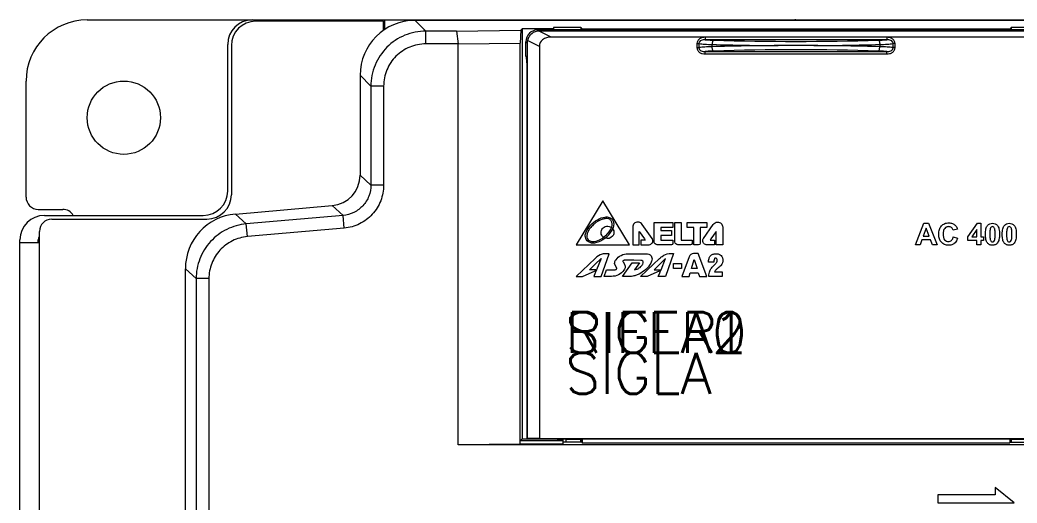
# Model space of a CAD drawing. Extents: x 0 to 94, y 0 to 195.
# Drawn here: x 1.5 to 62.7, y 165.8 to 195.4 of the extents above; entities that cross this region are included whole.
import ezdxf

# ---------------------------------------------------------------- set-up
doc = ezdxf.new("R2010")
doc.units = 0
doc.header["$LTSCALE"] = 4
doc.layers.get('0').update_dxf_attribs({"linetype": 'CONTINUOUS'})
doc.styles.get("Standard").update_dxf_attribs({"font": 'romans.shx'})

msp = doc.modelspace()

# ---------------------------------------------------------------- linework, layer by layer
at = {"color": 7, "linetype": 'Continuous'}
for p, q in [((5.663, 195.438), (91.913, 195.438)), ((23.839, 195.362), (16.012, 195.362)), ((23.839, 194.783), (23.839, 195.362)), ((23.914, 195.438), (23.914, 194.844)), ((26.447, 194.75), (25.785, 195.411)), ((91.888, 195.411), (25.785, 195.411)), ((26.447, 193.967), (26.447, 194.75)), ((28.322, 194.75), (26.447, 194.75)), ((28.322, 194.75), (32.269, 194.801)), ((28.322, 194.75), (28.436, 193.966)), ((32.269, 194.801), (32.235, 194.015)), ((32.269, 194.801), (32.357, 194.889)), ((32.357, 194.889), (32.357, 169.721)), ((34.258, 194.889), (32.357, 194.889)), ((33.416, 194.758), (33.337, 194.837)), ((64.988, 194.837), (33.337, 194.837)), ((34.139, 194.384), (33.392, 194.758)), ((64.909, 194.758), (33.416, 194.758)), ((34.275, 194.976), (34.258, 194.889)), ((34.258, 194.889), (34.258, 194.837)), ((34.275, 194.976), (34.275, 194.837)), ((35.966, 194.976), (34.275, 194.976)), ((35.966, 194.976), (35.966, 194.837)), ((35.966, 194.976), (36.017, 194.89)), ((36.017, 194.89), (62.308, 194.89)), ((62.359, 194.976), (62.308, 194.89)), ((62.359, 194.976), (62.359, 194.837)), ((64.05, 194.976), (62.359, 194.976)), ((28.436, 193.966), (32.235, 194.015)), ((32.235, 169.598), (32.235, 194.015)), ((32.587, 193.188), (32.587, 194.088)), ((32.667, 194.009), (32.587, 194.088)), ((32.667, 194.009), (32.667, 169.742)), ((33.416, 193.816), (32.687, 194.182)), ((64.186, 194.384), (34.139, 194.384)), ((43.083, 193.983), (43.083, 193.742)), ((43.083, 193.983), (43.205, 193.983)), ((43.205, 193.983), (43.205, 193.742)), ((43.591, 194.373), (43.591, 194.223)), ((54.734, 194.373), (43.591, 194.373)), ((54.734, 194.223), (43.591, 194.223)), ((54.734, 194.373), (54.734, 194.223)), ((55.12, 193.742), (55.12, 193.983)), ((55.242, 193.983), (55.12, 193.983)), ((55.242, 193.742), (55.242, 193.983)), ((14.288, 184.938), (14.288, 193.938)), ((14.512, 193.862), (14.512, 184.712)), ((28.436, 193.967), (26.447, 193.967)), ((28.436, 169.363), (28.436, 193.967)), ((33.416, 193.816), (33.416, 169.748)), ((43.083, 193.742), (43.205, 193.742)), ((43.591, 193.352), (43.591, 193.502)), ((43.591, 193.502), (54.734, 193.502)), ((44.022, 193.792), (44.022, 193.933)), ((50.251, 193.862), (48.073, 193.862)), ((54.303, 193.933), (54.303, 193.792)), ((54.734, 193.352), (54.734, 193.502)), ((55.242, 193.742), (55.12, 193.742)), ((32.627, 193.188), (32.587, 193.188)), ((32.637, 192.812), (32.637, 169.732)), ((43.591, 193.352), (54.734, 193.352)), ((1.913, 184.562), (1.913, 191.688)), ((22.414, 192.04), (22.414, 185.911)), ((23.075, 191.378), (22.414, 192.04)), ((23.075, 191.378), (23.075, 185.305)), ((23.858, 191.378), (23.075, 191.378)), ((23.858, 191.378), (23.858, 185.305)), ((22.414, 185.911), (23.075, 185.305)), ((23.858, 185.305), (23.075, 185.305)), ((37.316, 184.337), (35.666, 181.634)), ((38.951, 181.634), (37.316, 184.337)), ((2.663, 183.812), (4.163, 183.812)), ((14.767, 183.526), (20.704, 184.045)), ((20.704, 184.045), (21.365, 183.439)), ((3.038, 183.438), (12.788, 183.438)), ((3.488, 183.212), (13.012, 183.212)), ((15.428, 182.92), (14.767, 183.526)), ((21.365, 183.439), (15.428, 182.92)), ((21.433, 182.659), (21.365, 183.439)), ((40.452, 181.818), (40.452, 183)), ((40.452, 183), (41.615, 183)), ((41.615, 183), (41.615, 182.706)), ((41.726, 181.818), (41.726, 183)), ((41.726, 183), (42.124, 183)), ((42.124, 183), (42.124, 181.931)), ((42.478, 182.706), (42.478, 183)), ((42.478, 183), (43.692, 183)), ((43.692, 183), (43.692, 182.706)), ((2.738, 23.162), (2.738, 182.462)), ((15.496, 182.14), (15.428, 182.92)), ((21.433, 182.659), (15.496, 182.14)), ((39.142, 182.731), (39.142, 181.634)), ((39.548, 181.634), (39.548, 182.459)), ((39.548, 182.459), (39.862, 182.012)), ((40.33, 182.03), (39.725, 182.886)), ((40.862, 182.706), (40.862, 182.512)), ((41.615, 182.706), (40.862, 182.706)), ((40.862, 182.512), (41.515, 182.512)), ((41.515, 182.512), (41.515, 182.218)), ((42.884, 182.706), (42.478, 182.706)), ((42.884, 181.634), (42.884, 182.706)), ((43.287, 182.706), (43.287, 181.729)), ((43.692, 182.706), (43.287, 182.706)), ((43.482, 182.03), (44.087, 182.886)), ((44.26, 182.451), (43.947, 182.012)), ((44.26, 181.634), (44.26, 182.451)), ((44.666, 182.731), (44.666, 181.634)), ((56.496, 181.633), (57.01, 182.96)), ((57.15, 182.65), (56.972, 182.16)), ((57.01, 182.96), (57.293, 182.96)), ((57.334, 182.16), (57.15, 182.65)), ((57.293, 182.96), (57.825, 181.633)), ((59.074, 182.592), (58.809, 182.528)), ((59.719, 182.122), (60.293, 182.964)), ((60.26, 182.576), (59.956, 182.123)), ((60.26, 182.123), (60.26, 182.576)), ((60.293, 182.964), (60.506, 182.964)), ((60.506, 182.964), (60.506, 182.123)), ((1.538, 23.688), (1.538, 181.938)), ((1.538, 181.787), (2.738, 181.787)), ((2.663, 181.787), (2.663, 181.938)), ((2.738, 181.938), (2.663, 181.938)), ((39.647, 181.931), (39.647, 181.634)), ((39.917, 181.931), (39.647, 181.931)), ((39.862, 182.012), (39.917, 181.931)), ((40.862, 182.218), (40.862, 181.931)), ((41.515, 182.218), (40.862, 182.218)), ((40.862, 181.931), (41.615, 181.931)), ((41.615, 181.931), (41.615, 181.722)), ((42.124, 181.931), (42.784, 181.931)), ((42.784, 181.931), (42.784, 181.722)), ((43.947, 182.012), (43.891, 181.931)), ((43.891, 181.931), (44.161, 181.931)), ((44.161, 181.931), (44.161, 181.634)), ((56.89, 181.935), (56.78, 181.633)), ((57.422, 181.935), (56.89, 181.935)), ((56.972, 182.16), (57.334, 182.16)), ((57.536, 181.633), (57.422, 181.935)), ((58.818, 182.123), (59.078, 182.042)), ((59.719, 181.9), (59.719, 182.122)), ((60.26, 181.9), (59.719, 181.9)), ((59.956, 182.123), (60.26, 182.123)), ((60.26, 181.633), (60.26, 181.9)), ((60.506, 182.123), (60.672, 182.123)), ((60.506, 181.9), (60.506, 181.633)), ((60.672, 181.9), (60.506, 181.9)), ((60.672, 182.123), (60.672, 181.9)), ((35.666, 181.634), (38.951, 181.634)), ((39.142, 181.634), (39.548, 181.634)), ((39.647, 181.634), (40.109, 181.634)), ((41.523, 181.634), (40.644, 181.634)), ((42.689, 181.634), (41.917, 181.634)), ((43.187, 181.634), (42.884, 181.634)), ((44.161, 181.634), (43.699, 181.634)), ((44.666, 181.634), (44.26, 181.634)), ((56.78, 181.633), (56.496, 181.633)), ((57.825, 181.633), (57.536, 181.633)), ((60.506, 181.633), (60.26, 181.633)), ((36.831, 180.794), (35.666, 179.692)), ((36.846, 180.447), (37.198, 180.788)), ((37.198, 180.788), (36.929, 180.108)), ((37.201, 179.692), (37.698, 181.092)), ((37.698, 181.092), (37.41, 181.092)), ((38.521, 179.696), (39.112, 180.541)), ((38.552, 180.596), (38.633, 180.447)), ((39.218, 180.692), (38.645, 180.692)), ((38.849, 181.089), (39.902, 181.089)), ((39.112, 180.541), (39.558, 180.541)), ((39.216, 180.691), (39.218, 180.692)), ((39.64, 180.676), (39.216, 180.691)), ((39.558, 180.541), (39.258, 180.111)), ((39.631, 179.694), (40.791, 180.795)), ((39.655, 180.674), (39.64, 180.676)), ((41.155, 180.788), (40.805, 180.448)), ((40.887, 180.11), (41.155, 180.788)), ((41.653, 181.094), (41.155, 179.694)), ((41.37, 181.094), (41.653, 181.094)), ((42.615, 180.908), (42.162, 179.692)), ((42.752, 180.186), (42.924, 180.732)), ((43.16, 181.094), (42.883, 181.094)), ((42.924, 180.732), (43.096, 180.186)), ((43.686, 179.692), (43.16, 181.094)), ((44.125, 180.569), (43.795, 180.569)), ((44.129, 180.647), (44.125, 180.569)), ((11.689, 25.458), (11.689, 180.167)), ((12.35, 179.561), (11.689, 180.167)), ((36.059, 179.692), (36.846, 180.043)), ((36.493, 180.107), (36.846, 180.447)), ((36.846, 180.108), (36.493, 180.107)), ((36.846, 179.916), (36.75, 179.69)), ((36.929, 180.108), (36.846, 180.108)), ((36.846, 180.043), (36.911, 180.071)), ((36.911, 180.071), (36.846, 179.916)), ((37.392, 179.696), (37.542, 180.107)), ((37.542, 180.107), (38.044, 180.105)), ((38.165, 180.208), (38.046, 180.431)), ((40.805, 180.045), (40.022, 179.694)), ((40.805, 180.448), (40.453, 180.11)), ((40.453, 180.11), (40.887, 180.11)), ((40.707, 179.694), (40.805, 179.922)), ((40.868, 180.073), (40.805, 180.045)), ((40.805, 179.922), (40.868, 180.073)), ((41.651, 180.186), (41.651, 180.495)), ((41.651, 180.495), (42.138, 180.495)), ((42.138, 180.186), (41.651, 180.186)), ((42.138, 180.495), (42.138, 180.186)), ((42.603, 179.692), (42.679, 179.923)), ((42.679, 179.923), (43.168, 179.923)), ((43.096, 180.186), (42.752, 180.186)), ((43.168, 179.923), (43.244, 179.692)), ((44.169, 179.971), (44.628, 179.971)), ((44.628, 179.971), (44.628, 179.692)), ((12.35, 179.561), (12.35, 151.838)), ((13.133, 179.561), (12.35, 179.561)), ((13.133, 179.561), (13.133, 151.861)), ((35.666, 179.692), (36.059, 179.692)), ((36.75, 179.69), (36.846, 179.692)), ((36.846, 179.692), (37.201, 179.692)), ((37.834, 179.696), (37.392, 179.696)), ((38.907, 179.696), (38.521, 179.696)), ((40.022, 179.694), (39.631, 179.694)), ((41.155, 179.694), (40.707, 179.694)), ((42.162, 179.692), (42.603, 179.692)), ((43.244, 179.692), (43.686, 179.692)), ((44.628, 179.692), (43.817, 179.692)), ((32.357, 169.721), (32.235, 169.598)), ((32.238, 169.412), (32.235, 169.598)), ((34.875, 169.598), (32.238, 169.598)), ((32.357, 169.721), (34.312, 169.721)), ((32.637, 169.732), (32.667, 169.742)), ((32.637, 169.732), (34.312, 169.732)), ((33.416, 169.748), (32.667, 169.742)), ((33.416, 169.748), (64.909, 169.748)), ((34.312, 169.719), (34.312, 169.732)), ((35.062, 169.719), (34.312, 169.719)), ((34.875, 169.412), (34.875, 169.719)), ((35.994, 169.535), (34.875, 169.535)), ((35.062, 169.535), (35.062, 169.712)), ((35.062, 169.712), (35.943, 169.712)), ((35.943, 169.712), (35.962, 169.732)), ((35.943, 169.712), (35.943, 169.535)), ((35.962, 169.732), (62.363, 169.732)), ((36, 169.564), (35.994, 169.535)), ((36, 169.732), (36, 169.564)), ((36, 169.564), (36.046, 169.487)), ((36.046, 169.732), (36.046, 169.487)), ((62.279, 169.732), (62.279, 169.487)), ((62.325, 169.564), (62.279, 169.487)), ((62.325, 169.732), (62.325, 169.564)), ((62.331, 169.535), (62.325, 169.564)), ((62.331, 169.535), (63.45, 169.535)), ((62.382, 169.712), (62.363, 169.732)), ((62.382, 169.535), (62.382, 169.712)), ((62.382, 169.712), (63.262, 169.712)), ((32.238, 169.412), (28.436, 169.363)), ((69.934, 169.363), (28.436, 169.363)), ((34.875, 169.412), (32.238, 169.412)), ((36.046, 169.487), (62.279, 169.487)), ((61.384, 166.743), (61.384, 166.301)), ((62.558, 165.807), (61.384, 166.743)), ((57.862, 166.301), (57.862, 165.807)), ((61.384, 166.301), (57.862, 166.301)), ((57.862, 165.807), (62.558, 165.807))]:
    msp.add_line(p, q, dxfattribs=at)
msp.add_circle((7.913, 189.438), 2.25, dxfattribs=at)
for centre, radius, start, end in [((5.663, 191.688), 3.75, 90, 180), ((15.788, 193.938), 1.5, 90, 180), ((16.012, 193.862), 1.5, 90, 180), ((49.087, 194.237), 1.2, 83.35073, 90), ((49.163, 368.618), 174.497, 268.33515, 271.66485), ((49.058, 367.103), 173.243, 268.33423, 269.6745), ((49.112, 17.466), 176.399, 90.3375, 91.65377), ((49.163, 19.107), 174.497, 88.33515, 91.66485), ((49.213, 370.258), 176.398, 270.33749, 271.65378), ((49.267, 20.623), 173.242, 88.33423, 89.6745), ((12.788, 184.938), 1.5, 270, 0), ((2.663, 184.562), 0.75, 180, 270), ((13.012, 184.712), 1.5, 270, 0), ((4.163, 183.062), 0.75, 30.59889, 90), ((3.038, 181.938), 1.5, 90, 180), ((3.488, 182.462), 0.75, 90, 180), ((3.038, 181.938), 0.375, 144.71938, 180), ((52.454, 171.973), 11.827, 133.98889, 135.08998)]:
    msp.add_arc(centre, radius, start, end, dxfattribs=at)
for centre, major_axis, ratio, start_param, end_param in [((25.792, 192.033), (2.391, -2.391), 0.998099, 2.357146, 3.926039), ((33.338, 194.087), (0.531, -0.531), 0.999315, 2.356537, 3.926648), ((33.457, 193.968), (-0.318, 0.733), 0.928326, -0.382645, -0.349644), ((36.017, 194.665), (0, 0.225), 0.026186, -0.671437, -0.043633), ((62.308, 194.665), (0, 0.225), 0.026186, 0.043633, 0.671437), ((33.436, 193.989), (0.711, -0.306), 0.963653, -2.982367, -2.749065), ((34.491, 193.54), (-1.021, 0.511), 0.656782, -0.919163, 0.317879), ((32.627, 192.812), (0, 0.375), 0.026186, -1.570796, 0), ((20.537, 185.915), (1.385, -1.269), 0.998251, -0.740893, 0.740893), ((15.067, 180.161), (2.493, -2.284), 0.998251, 2.4007, 3.882486), ((34.669, 169.722), (0.206, 0), 0.043661, -2.431923, -0.620229)]:
    msp.add_ellipse(centre, major_axis=major_axis, ratio=ratio, start_param=start_param, end_param=end_param, dxfattribs=at)
for points, knots in [([(26.447, 194.75), (26.008, 194.75), (25.122, 194.574), (24.001, 193.824), (23.251, 192.703), (23.075, 191.817), (23.075, 191.378)], [0, 0, 0, 0, 0.249999, 0.5, 0.75, 1, 1, 1, 1]), ([(33.392, 194.758), (33.311, 194.755), (33.149, 194.722), (32.935, 194.598), (32.771, 194.412), (32.707, 194.26), (32.687, 194.182)], [0, 0, 0, 0, 0.249743, 0.499909, 0.751366, 1, 1, 1, 1]), ([(43.591, 194.373), (43.532, 194.373), (43.413, 194.361), (43.245, 194.292), (43.116, 194.162), (43.083, 194.042), (43.083, 193.983)], [0, 0, 0, 0, 0.250845, 0.501278, 0.750943, 1, 1, 1, 1]), ([(43.591, 194.223), (43.549, 194.224), (43.465, 194.221), (43.342, 194.189), (43.252, 194.124), (43.211, 194.048), (43.205, 194.004), (43.205, 193.983)], [0, 0, 0, 0, 0.24803, 0.496914, 0.746675, 0.873244, 1, 1, 1, 1]), ([(43.205, 193.983), (43.324, 193.968), (43.596, 193.947), (43.869, 193.937), (44.022, 193.933)], [0, 0, 0, 0, 0.439939, 1, 1, 1, 1]), ([(43.591, 194.223), (43.629, 194.22), (43.796, 194.206), (43.963, 194.198), (44.093, 194.194)], [0, 0, 0, 0, 0.223912, 1, 1, 1, 1]), ([(44.093, 194.194), (44.088, 194.192), (44.078, 194.184), (44.059, 194.156), (44.041, 194.102), (44.027, 194.024), (44.022, 193.964), (44.022, 193.933)], [0, 0, 0, 0, 0.057532, 0.135853, 0.360121, 0.659638, 1, 1, 1, 1]), ([(54.232, 194.194), (54.278, 194.195), (54.445, 194.201), (54.612, 194.212), (54.734, 194.223)], [0, 0, 0, 0, 0.272744, 1, 1, 1, 1]), ([(54.232, 194.194), (54.237, 194.192), (54.247, 194.184), (54.266, 194.156), (54.284, 194.102), (54.298, 194.024), (54.303, 193.964), (54.303, 193.933)], [0, 0, 0, 0, 0.057534, 0.135858, 0.36013, 0.659645, 1, 1, 1, 1]), ([(54.303, 193.933), (54.456, 193.937), (54.729, 193.947), (55.001, 193.968), (55.12, 193.983)], [0, 0, 0, 0, 0.560061, 1, 1, 1, 1]), ([(55.242, 193.983), (55.242, 194.042), (55.209, 194.162), (55.08, 194.292), (54.912, 194.361), (54.793, 194.373), (54.734, 194.373)], [0, 0, 0, 0, 0.249066, 0.498736, 0.749165, 1, 1, 1, 1]), ([(55.12, 193.983), (55.12, 194.004), (55.114, 194.048), (55.073, 194.124), (54.983, 194.189), (54.86, 194.221), (54.776, 194.224), (54.734, 194.223)], [0, 0, 0, 0, 0.126761, 0.253337, 0.503099, 0.751978, 1, 1, 1, 1]), ([(26.447, 193.967), (26.11, 193.967), (25.429, 193.832), (24.568, 193.257), (23.992, 192.396), (23.858, 191.715), (23.858, 191.378)], [0, 0, 0, 0, 0.249995, 0.499993, 0.749993, 1, 1, 1, 1]), ([(43.083, 193.742), (43.083, 193.683), (43.116, 193.563), (43.245, 193.433), (43.413, 193.364), (43.532, 193.352), (43.591, 193.352)], [0, 0, 0, 0, 0.249066, 0.498736, 0.749165, 1, 1, 1, 1]), ([(44.022, 193.792), (43.869, 193.788), (43.596, 193.778), (43.324, 193.757), (43.205, 193.742)], [0, 0, 0, 0, 0.560061, 1, 1, 1, 1]), ([(43.205, 193.742), (43.205, 193.721), (43.211, 193.677), (43.252, 193.601), (43.342, 193.536), (43.465, 193.504), (43.549, 193.501), (43.591, 193.502)], [0, 0, 0, 0, 0.126761, 0.253337, 0.503099, 0.751978, 1, 1, 1, 1]), ([(44.093, 193.531), (44.047, 193.53), (43.88, 193.524), (43.713, 193.513), (43.591, 193.502)], [0, 0, 0, 0, 0.272744, 1, 1, 1, 1]), ([(44.093, 193.531), (44.088, 193.533), (44.078, 193.541), (44.059, 193.569), (44.041, 193.623), (44.027, 193.701), (44.022, 193.761), (44.022, 193.792)], [0, 0, 0, 0, 0.057534, 0.135858, 0.36013, 0.659645, 1, 1, 1, 1]), ([(54.232, 193.531), (54.237, 193.533), (54.247, 193.541), (54.266, 193.569), (54.284, 193.623), (54.298, 193.701), (54.303, 193.761), (54.303, 193.792)], [0, 0, 0, 0, 0.057532, 0.135853, 0.360122, 0.659638, 1, 1, 1, 1]), ([(54.734, 193.502), (54.696, 193.505), (54.529, 193.519), (54.362, 193.527), (54.232, 193.531)], [0, 0, 0, 0, 0.223912, 1, 1, 1, 1]), ([(55.12, 193.742), (55.001, 193.757), (54.729, 193.778), (54.456, 193.788), (54.303, 193.792)], [0, 0, 0, 0, 0.439939, 1, 1, 1, 1]), ([(54.734, 193.502), (54.776, 193.501), (54.86, 193.504), (54.983, 193.536), (55.073, 193.601), (55.114, 193.677), (55.12, 193.721), (55.12, 193.742)], [0, 0, 0, 0, 0.24803, 0.496914, 0.746675, 0.873244, 1, 1, 1, 1]), ([(54.734, 193.352), (54.793, 193.352), (54.912, 193.364), (55.08, 193.433), (55.209, 193.563), (55.242, 193.683), (55.242, 193.742)], [0, 0, 0, 0, 0.250845, 0.501278, 0.750943, 1, 1, 1, 1]), ([(23.075, 185.305), (23.075, 185.075), (22.989, 184.61), (22.616, 184.01), (22.051, 183.586), (21.595, 183.459), (21.365, 183.439)], [0, 0, 0, 0, 0.25, 0.500005, 0.750009, 1, 1, 1, 1]), ([(23.858, 185.305), (23.857, 184.979), (23.735, 184.319), (23.206, 183.469), (22.405, 182.868), (21.759, 182.688), (21.433, 182.659)], [0, 0, 0, 0, 0.250005, 0.500007, 0.750003, 1, 1, 1, 1]), ([(36.234, 182.253), (36.268, 182.473), (36.512, 182.832), (36.822, 183.091), (36.98, 183.18)], [0, 0, 0, 0, 0.551677, 1, 1, 1, 1]), ([(37.282, 183.201), (37.094, 183.146), (36.84, 182.981), (36.63, 182.777), (36.57, 182.702)], [0, 0, 0, 0, 0.671641, 1, 1, 1, 1]), ([(36.98, 183.18), (37.127, 183.261), (37.366, 183.356), (37.705, 183.344), (37.847, 183.242), (37.895, 183.177)], [0, 0, 0, 0, 0.508767, 0.754576, 1, 1, 1, 1]), ([(37.818, 183.113), (37.783, 183.165), (37.675, 183.242), (37.479, 183.252), (37.349, 183.227), (37.282, 183.201)], [0, 0, 0, 0, 0.322762, 0.630156, 1, 1, 1, 1]), ([(37.84, 182.695), (37.845, 182.708), (37.89, 182.84), (37.886, 183.006), (37.818, 183.113)], [0, 0, 0, 0, 0.096631, 1, 1, 1, 1]), ([(37.895, 183.177), (37.97, 183.078), (37.996, 182.864), (37.945, 182.681), (37.917, 182.621)], [0, 0, 0, 0, 0.651348, 1, 1, 1, 1]), ([(39.725, 182.886), (39.697, 182.929), (39.637, 182.985), (39.538, 183.025), (39.442, 183.037), (39.333, 183.016), (39.196, 182.93), (39.142, 182.808), (39.142, 182.731)], [0, 0, 0, 0, 0.193898, 0.294997, 0.400176, 0.557323, 0.707276, 1, 1, 1, 1]), ([(44.087, 182.886), (44.115, 182.929), (44.175, 182.984), (44.272, 183.024), (44.367, 183.037), (44.476, 183.016), (44.612, 182.93), (44.666, 182.808), (44.666, 182.731)], [0, 0, 0, 0, 0.194518, 0.294906, 0.397819, 0.555588, 0.706088, 1, 1, 1, 1]), ([(58.092, 182.798), (58.147, 182.856), (58.25, 182.929), (58.411, 182.974), (58.536, 182.984), (58.656, 182.975), (58.796, 182.94), (58.888, 182.884), (58.938, 182.837)], [0, 0, 0, 0, 0.259532, 0.393178, 0.536637, 0.662055, 0.778482, 1, 1, 1, 1]), ([(15.428, 182.92), (15.015, 182.883), (14.195, 182.655), (13.179, 181.891), (12.507, 180.812), (12.35, 179.975), (12.35, 179.561)], [0, 0, 0, 0, 0.250011, 0.500001, 0.74999, 1, 1, 1, 1]), ([(36.57, 182.702), (36.443, 182.558), (36.288, 182.32), (36.336, 182.046), (36.375, 181.994)], [0, 0, 0, 0, 0.748654, 1, 1, 1, 1]), ([(37.353, 182.094), (37.272, 182.163), (37.155, 182.356), (37.265, 182.656), (37.536, 182.817), (37.752, 182.756), (37.84, 182.695)], [0, 0, 0, 0, 0.267373, 0.49717, 0.73173, 1, 1, 1, 1]), ([(37.84, 182.695), (37.819, 182.648), (37.691, 182.422), (37.518, 182.219), (37.353, 182.094)], [0, 0, 0, 0, 0.199523, 1, 1, 1, 1]), ([(37.917, 182.621), (37.967, 182.55), (38.024, 182.38), (37.894, 182.062), (37.597, 181.988), (37.449, 182.041)], [0, 0, 0, 0, 0.270402, 0.510849, 1, 1, 1, 1]), ([(37.449, 182.041), (37.465, 182.052), (37.661, 182.207), (37.82, 182.413), (37.917, 182.621)], [0, 0, 0, 0, 0.080329, 1, 1, 1, 1]), ([(37.917, 182.621), (37.915, 182.624), (37.893, 182.652), (37.867, 182.678), (37.84, 182.695)], [0, 0, 0, 0, 0.089715, 1, 1, 1, 1]), ([(58.879, 181.717), (58.832, 181.681), (58.748, 181.64), (58.626, 181.614), (58.518, 181.608), (58.401, 181.617), (58.284, 181.651), (58.179, 181.709), (58.087, 181.788), (58.012, 181.888), (57.958, 182.005), (57.927, 182.139), (57.917, 182.286), (57.927, 182.435), (57.966, 182.616), (58.034, 182.736), (58.092, 182.798)], [0, 0, 0, 0, 0.090866, 0.139711, 0.192396, 0.257655, 0.3191, 0.3794, 0.441371, 0.504865, 0.570001, 0.63958, 0.715908, 0.796372, 0.869051, 1, 1, 1, 1]), ([(58.288, 182.646), (58.254, 182.607), (58.219, 182.527), (58.198, 182.409), (58.194, 182.301), (58.198, 182.192), (58.218, 182.069), (58.252, 181.986), (58.286, 181.946)], [0, 0, 0, 0, 0.210669, 0.340321, 0.490291, 0.648982, 0.784889, 1, 1, 1, 1]), ([(58.711, 182.691), (58.686, 182.711), (58.627, 182.743), (58.538, 182.754), (58.459, 182.747), (58.372, 182.721), (58.317, 182.679), (58.288, 182.646)], [0, 0, 0, 0, 0.203289, 0.419148, 0.571821, 0.715151, 1, 1, 1, 1]), ([(58.938, 182.837), (58.987, 182.79), (59.037, 182.706), (59.067, 182.618), (59.074, 182.592)], [0, 0, 0, 0, 0.718164, 1, 1, 1, 1]), ([(60.909, 181.757), (60.887, 181.784), (60.85, 181.851), (60.815, 181.972), (60.798, 182.09), (60.791, 182.199), (60.789, 182.288), (60.791, 182.377), (60.799, 182.485), (60.817, 182.605), (60.857, 182.729), (60.898, 182.799), (60.921, 182.828)], [0, 0, 0, 0, 0.092339, 0.203264, 0.336653, 0.412533, 0.494779, 0.575779, 0.651067, 0.785389, 0.900356, 1, 1, 1, 1]), ([(61.085, 182.618), (61.073, 182.575), (61.065, 182.5), (61.059, 182.389), (61.058, 182.286), (61.059, 182.184), (61.064, 182.077), (61.071, 182.005), (61.082, 181.965)], [0, 0, 0, 0, 0.203999, 0.343612, 0.508714, 0.672854, 0.809259, 1, 1, 1, 1]), ([(61.362, 182.607), (61.358, 182.621), (61.346, 182.662), (61.326, 182.705), (61.303, 182.724)], [0, 0, 0, 0, 0.318755, 1, 1, 1, 1]), ([(61.359, 181.954), (61.371, 181.997), (61.379, 182.072), (61.384, 182.183), (61.386, 182.286), (61.385, 182.388), (61.379, 182.495), (61.373, 182.567), (61.362, 182.607)], [0, 0, 0, 0, 0.203243, 0.342869, 0.508247, 0.672511, 0.809054, 1, 1, 1, 1]), ([(61.524, 182.827), (61.547, 182.798), (61.587, 182.728), (61.627, 182.603), (61.645, 182.483), (61.653, 182.375), (61.655, 182.286), (61.653, 182.197), (61.645, 182.089), (61.626, 181.968), (61.587, 181.843), (61.546, 181.773), (61.523, 181.744)], [0, 0, 0, 0, 0.097761, 0.211194, 0.344266, 0.419, 0.499474, 0.579848, 0.654539, 0.78772, 0.901549, 1, 1, 1, 1]), ([(61.939, 181.757), (61.917, 181.784), (61.88, 181.851), (61.845, 181.972), (61.828, 182.09), (61.821, 182.199), (61.819, 182.288), (61.821, 182.377), (61.829, 182.485), (61.848, 182.605), (61.887, 182.729), (61.928, 182.799), (61.951, 182.828)], [0, 0, 0, 0, 0.092326, 0.203233, 0.336618, 0.4125, 0.494751, 0.575755, 0.651047, 0.785377, 0.900351, 1, 1, 1, 1]), ([(62.115, 182.618), (62.103, 182.575), (62.095, 182.5), (62.089, 182.389), (62.088, 182.286), (62.089, 182.184), (62.095, 182.077), (62.101, 182.005), (62.112, 181.965)], [0, 0, 0, 0, 0.204027, 0.343641, 0.508748, 0.672893, 0.8093, 1, 1, 1, 1]), ([(62.252, 182.753), (62.223, 182.753), (62.151, 182.728), (62.125, 182.657), (62.115, 182.618)], [0, 0, 0, 0, 0.421203, 1, 1, 1, 1]), ([(62.392, 182.607), (62.388, 182.621), (62.376, 182.662), (62.356, 182.705), (62.333, 182.724)], [0, 0, 0, 0, 0.318747, 1, 1, 1, 1]), ([(62.389, 181.954), (62.401, 181.997), (62.409, 182.072), (62.415, 182.183), (62.416, 182.286), (62.415, 182.388), (62.41, 182.495), (62.403, 182.567), (62.392, 182.607)], [0, 0, 0, 0, 0.203265, 0.342892, 0.508265, 0.672523, 0.809061, 1, 1, 1, 1]), ([(62.554, 182.827), (62.577, 182.798), (62.618, 182.728), (62.657, 182.603), (62.675, 182.483), (62.683, 182.375), (62.685, 182.286), (62.683, 182.197), (62.675, 182.089), (62.657, 181.968), (62.617, 181.843), (62.576, 181.773), (62.553, 181.744)], [0, 0, 0, 0, 0.097756, 0.211182, 0.344246, 0.418976, 0.499446, 0.579814, 0.654503, 0.78769, 0.901536, 1, 1, 1, 1]), ([(15.496, 182.14), (15.179, 182.112), (14.549, 181.937), (13.769, 181.35), (13.253, 180.522), (13.133, 179.879), (13.133, 179.561)], [0, 0, 0, 0, 0.250018, 0.500001, 0.749984, 1, 1, 1, 1]), ([(36.618, 181.743), (36.49, 181.768), (36.254, 181.898), (36.221, 182.153), (36.234, 182.253)], [0, 0, 0, 0, 0.563637, 1, 1, 1, 1]), ([(36.375, 181.994), (36.423, 181.932), (36.555, 181.833), (36.863, 181.824), (37.069, 181.917), (37.194, 181.991)], [0, 0, 0, 0, 0.26498, 0.513246, 1, 1, 1, 1]), ([(37.449, 182.041), (37.273, 181.906), (37, 181.762), (36.694, 181.727), (36.618, 181.743)], [0, 0, 0, 0, 0.740445, 1, 1, 1, 1]), ([(37.194, 181.991), (37.217, 182.004), (37.272, 182.037), (37.325, 182.071), (37.353, 182.094)], [0, 0, 0, 0, 0.429503, 1, 1, 1, 1]), ([(37.353, 182.094), (37.364, 182.085), (37.395, 182.065), (37.428, 182.048), (37.449, 182.041)], [0, 0, 0, 0, 0.383966, 1, 1, 1, 1]), ([(40.109, 181.634), (40.177, 181.634), (40.282, 181.674), (40.36, 181.785), (40.381, 181.878), (40.366, 181.962), (40.343, 182.008), (40.33, 182.03)], [0, 0, 0, 0, 0.365484, 0.542731, 0.723055, 0.863331, 1, 1, 1, 1]), ([(41.917, 181.634), (41.868, 181.634), (41.767, 181.67), (41.726, 181.771), (41.726, 181.818)], [0, 0, 0, 0, 0.506985, 1, 1, 1, 1]), ([(43.699, 181.634), (43.633, 181.634), (43.529, 181.675), (43.452, 181.785), (43.432, 181.878), (43.445, 181.962), (43.468, 182.009), (43.482, 182.03)], [0, 0, 0, 0, 0.3618, 0.539583, 0.7208, 0.861409, 1, 1, 1, 1]), ([(58.707, 181.908), (58.75, 181.946), (58.791, 182.022), (58.812, 182.1), (58.818, 182.123)], [0, 0, 0, 0, 0.707943, 1, 1, 1, 1]), ([(59.078, 182.042), (59.069, 182.007), (59.028, 181.886), (58.952, 181.773), (58.879, 181.717)], [0, 0, 0, 0, 0.281103, 1, 1, 1, 1]), ([(61.523, 181.744), (61.489, 181.701), (61.421, 181.647), (61.311, 181.613), (61.222, 181.605), (61.131, 181.614), (61.016, 181.651), (60.946, 181.711), (60.909, 181.757)], [0, 0, 0, 0, 0.23578, 0.356911, 0.488236, 0.621115, 0.746383, 1, 1, 1, 1]), ([(61.082, 181.965), (61.086, 181.951), (61.098, 181.91), (61.118, 181.867), (61.141, 181.848)], [0, 0, 0, 0, 0.319645, 1, 1, 1, 1]), ([(61.141, 181.848), (61.163, 181.83), (61.222, 181.808), (61.281, 181.83), (61.304, 181.849)], [0, 0, 0, 0, 0.498215, 1, 1, 1, 1]), ([(62.553, 181.744), (62.519, 181.701), (62.451, 181.647), (62.342, 181.613), (62.252, 181.605), (62.161, 181.614), (62.046, 181.651), (61.976, 181.711), (61.939, 181.757)], [0, 0, 0, 0, 0.235641, 0.356655, 0.487926, 0.620815, 0.746125, 1, 1, 1, 1]), ([(62.112, 181.965), (62.116, 181.951), (62.128, 181.91), (62.148, 181.867), (62.171, 181.848)], [0, 0, 0, 0, 0.319636, 1, 1, 1, 1]), ([(62.171, 181.848), (62.193, 181.83), (62.238, 181.814), (62.296, 181.824), (62.358, 181.859), (62.379, 181.916), (62.389, 181.954)], [0, 0, 0, 0, 0.293506, 0.442909, 0.593789, 1, 1, 1, 1]), ([(37.41, 181.092), (37.361, 181.091), (37.145, 181.063), (36.966, 180.92), (36.846, 180.807)], [0, 0, 0, 0, 0.229595, 1, 1, 1, 1]), ([(38.046, 180.431), (38.027, 180.469), (38.028, 180.583), (38.082, 180.674), (38.118, 180.723)], [0, 0, 0, 0, 0.412819, 1, 1, 1, 1]), ([(39.794, 180.594), (39.784, 180.63), (39.728, 180.668), (39.673, 180.673), (39.655, 180.674)], [0, 0, 0, 0, 0.677152, 1, 1, 1, 1]), ([(39.728, 180.394), (39.742, 180.413), (39.779, 180.471), (39.807, 180.547), (39.794, 180.594)], [0, 0, 0, 0, 0.327355, 1, 1, 1, 1]), ([(39.902, 181.089), (39.925, 181.089), (40.004, 181.087), (40.084, 181.074), (40.138, 181.055)], [0, 0, 0, 0, 0.287229, 1, 1, 1, 1]), ([(40.323, 180.704), (40.318, 180.679), (40.29, 180.567), (40.232, 180.464), (40.181, 180.39)], [0, 0, 0, 0, 0.220468, 1, 1, 1, 1]), ([(40.805, 180.807), (40.85, 180.85), (41.008, 180.991), (41.218, 181.088), (41.37, 181.094)], [0, 0, 0, 0, 0.290191, 1, 1, 1, 1]), ([(42.883, 181.094), (42.826, 181.094), (42.709, 181.058), (42.635, 180.961), (42.615, 180.908)], [0, 0, 0, 0, 0.499568, 1, 1, 1, 1]), ([(43.795, 180.569), (43.796, 180.646), (43.81, 180.785), (43.897, 180.967), (44.025, 181.056), (44.145, 181.086), (44.243, 181.093), (44.34, 181.087), (44.453, 181.06), (44.526, 181.016), (44.563, 180.977)], [0, 0, 0, 0, 0.20437, 0.367649, 0.518819, 0.601573, 0.693676, 0.780742, 0.858985, 1, 1, 1, 1]), ([(44.323, 180.676), (44.323, 180.714), (44.32, 180.77), (44.272, 180.818), (44.229, 180.826), (44.185, 180.819), (44.134, 180.758), (44.133, 180.693), (44.129, 180.647)], [0, 0, 0, 0, 0.269119, 0.365221, 0.465789, 0.568883, 0.669171, 1, 1, 1, 1]), ([(44.563, 180.977), (44.599, 180.941), (44.642, 180.871), (44.667, 180.766), (44.673, 180.681), (44.668, 180.598), (44.645, 180.498), (44.608, 180.43), (44.577, 180.391)], [0, 0, 0, 0, 0.242299, 0.372649, 0.515088, 0.643406, 0.764858, 1, 1, 1, 1]), ([(38.683, 180.258), (38.681, 180.244), (38.664, 180.182), (38.631, 180.126), (38.601, 180.085)], [0, 0, 0, 0, 0.206802, 1, 1, 1, 1]), ([(38.633, 180.447), (38.642, 180.429), (38.671, 180.37), (38.69, 180.302), (38.683, 180.258)], [0, 0, 0, 0, 0.310756, 1, 1, 1, 1]), ([(39.258, 180.111), (39.331, 180.122), (39.432, 180.149), (39.521, 180.201), (39.546, 180.217)], [0, 0, 0, 0, 0.711701, 1, 1, 1, 1]), ([(43.817, 179.692), (43.817, 179.729), (43.823, 179.864), (43.856, 180), (43.899, 180.088)], [0, 0, 0, 0, 0.272045, 1, 1, 1, 1]), ([(44.345, 180.185), (44.324, 180.168), (44.253, 180.108), (44.191, 180.033), (44.169, 179.971)], [0, 0, 0, 0, 0.298139, 1, 1, 1, 1]), ([(44.577, 180.391), (44.567, 180.378), (44.495, 180.303), (44.414, 180.239), (44.345, 180.185)], [0, 0, 0, 0, 0.161616, 1, 1, 1, 1])]:
    msp.add_open_spline(points, degree=3, knots=knots, dxfattribs=at)
for points in [[(58.809, 182.528), (58.795, 182.59), (58.76, 182.652), (58.711, 182.691)], [(60.921, 182.828), (60.989, 182.915), (61.112, 182.964), (61.222, 182.964)], [(61.14, 182.724), (61.11, 182.699), (61.095, 182.657), (61.085, 182.618)], [(61.222, 182.753), (61.193, 182.753), (61.163, 182.742), (61.14, 182.724)], [(61.222, 182.964), (61.333, 182.964), (61.456, 182.913), (61.524, 182.827)], [(61.303, 182.724), (61.281, 182.742), (61.251, 182.753), (61.222, 182.753)], [(61.951, 182.828), (62.019, 182.915), (62.142, 182.964), (62.252, 182.964)], [(62.252, 182.964), (62.363, 182.964), (62.486, 182.913), (62.554, 182.827)], [(62.333, 182.724), (62.311, 182.742), (62.281, 182.753), (62.252, 182.753)], [(40.644, 181.634), (40.555, 181.634), (40.452, 181.729), (40.452, 181.818)], [(58.286, 181.946), (58.342, 181.88), (58.436, 181.84), (58.522, 181.84)], [(58.522, 181.84), (58.588, 181.84), (58.658, 181.865), (58.707, 181.908)], [(61.304, 181.849), (61.334, 181.874), (61.349, 181.916), (61.359, 181.954)], [(41.615, 181.722), (41.615, 181.68), (41.565, 181.634), (41.523, 181.634)], [(42.784, 181.722), (42.784, 181.679), (42.732, 181.634), (42.689, 181.634)], [(43.287, 181.729), (43.287, 181.683), (43.233, 181.634), (43.187, 181.634)], [(36.846, 180.807), (36.841, 180.802), (36.836, 180.798), (36.831, 180.794)], [(38.118, 180.723), (38.196, 180.836), (38.308, 180.93), (38.431, 180.991)], [(38.431, 180.991), (38.559, 181.055), (38.706, 181.089), (38.849, 181.089)], [(38.552, 180.656), (38.547, 180.649), (38.543, 180.64), (38.542, 180.631)], [(38.542, 180.631), (38.542, 180.619), (38.547, 180.607), (38.552, 180.596)], [(38.588, 180.683), (38.574, 180.678), (38.561, 180.668), (38.552, 180.656)], [(38.645, 180.692), (38.626, 180.692), (38.606, 180.69), (38.588, 180.683)], [(40.138, 181.055), (40.191, 181.036), (40.242, 181.001), (40.275, 180.955)], [(40.275, 180.955), (40.323, 180.884), (40.337, 180.788), (40.323, 180.704)], [(40.791, 180.795), (40.796, 180.799), (40.8, 180.803), (40.805, 180.807)], [(44.239, 180.483), (44.285, 180.536), (44.323, 180.606), (44.323, 180.676)], [(38.044, 180.105), (38.065, 180.104), (38.087, 180.107), (38.106, 180.116)], [(38.106, 180.116), (38.123, 180.124), (38.14, 180.138), (38.15, 180.155)], [(38.15, 180.155), (38.157, 180.164), (38.161, 180.174), (38.164, 180.185)], [(38.164, 180.185), (38.166, 180.192), (38.167, 180.201), (38.165, 180.208)], [(38.601, 180.085), (38.518, 179.965), (38.4, 179.866), (38.27, 179.801)], [(39.85, 180.047), (39.719, 179.944), (39.574, 179.857), (39.421, 179.792)], [(39.546, 180.217), (39.617, 180.263), (39.68, 180.324), (39.728, 180.394)], [(40.181, 180.39), (40.09, 180.26), (39.974, 180.146), (39.85, 180.047)], [(43.899, 180.088), (43.943, 180.177), (44.007, 180.255), (44.077, 180.324)], [(38.27, 179.801), (38.137, 179.732), (37.984, 179.696), (37.834, 179.696)], [(39.221, 179.726), (39.119, 179.702), (39.012, 179.695), (38.907, 179.696)], [(39.421, 179.792), (39.357, 179.764), (39.289, 179.743), (39.221, 179.726)]]:
    msp.add_open_spline(points, degree=3, dxfattribs=at)

# ---------------------------------------------------------------- texts
at = {"color": 3}
for tag, p, s, flags in [('SIGLA0', (35, 175), '', 9), ('SIGLA1', (35, 175), '', 9), ('SIGLA2', (35, 175), '', 9), ('RIFER', (35, 175), 'RIFER ?', 8), ('SIGLA', (35, 172.5), 'SIGLA ?', 8)]:
    msp.add_attdef(tag, p, s, height=2.5, dxfattribs=dict(at, flags=flags))

doc.saveas('drawing.dxf')
